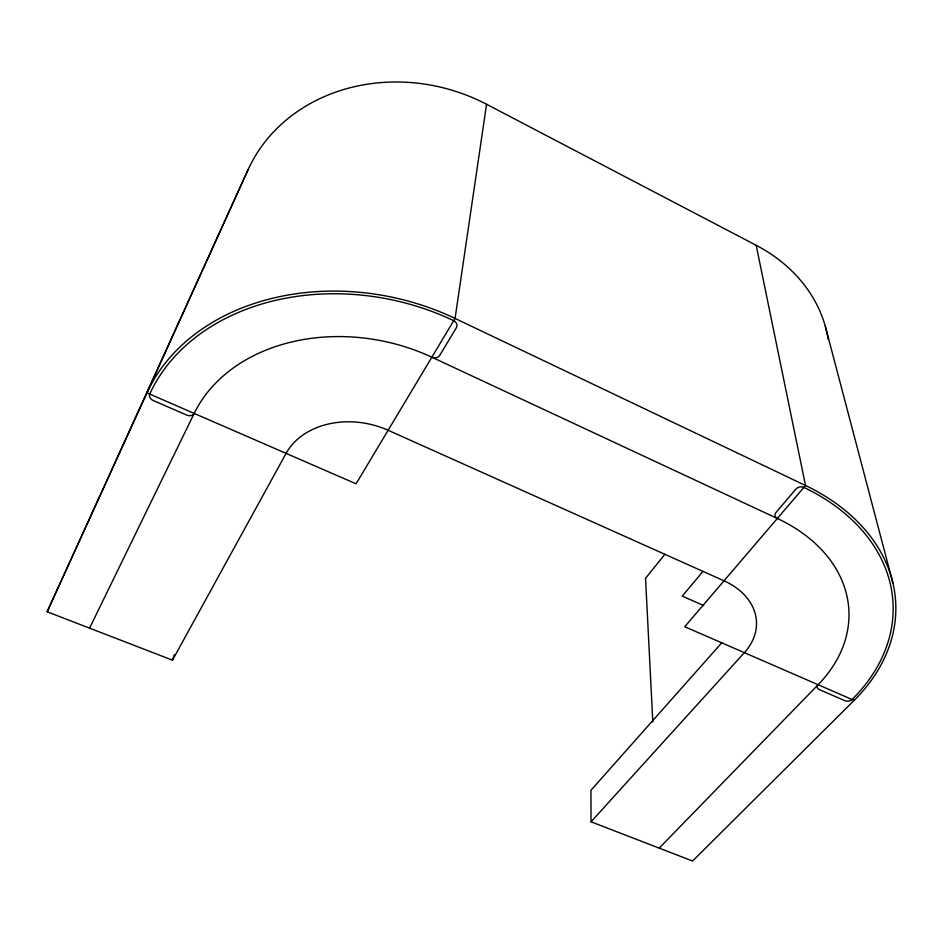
<?xml version="1.0" encoding="UTF-8"?>
<svg xmlns="http://www.w3.org/2000/svg" width="943" height="943" viewBox="0 0 943 943"><rect width="100%" height="100%" fill="white"/><g stroke="black" fill="none" stroke-linecap="round" stroke-linejoin="round"><path stroke-width="1.41" d="M486.564 104.272L455.068 318.428L356.065 483.806L146.978 392.877L47.15 611.771L172.486 660.171L286.083 453.371A76.371 59.291 11.6 0 1 388.115 430.267L724.012 580.817A71.515 51.782 -2.8 0 1 744.369 652.662L591.037 821.801L692.575 861.018L854.134 700.401A208.78 151.682 -2.9 0 0 805.522 485.504L756.18 245.286L486.564 104.272A173.123 152.188 15.8 0 0 248.139 169.575L47.15 611.771M172.486 660.171L174.325 654.678M248.139 169.575L146.978 392.877A223.078 173.83 11.7 0 1 455.068 318.428L805.522 485.504L684.748 626.741L854.134 700.401M89.585 628.156L194.175 413.411A173.96 135.332 11.7 0 1 431.847 357.208A5.941 4.986 10.1 0 0 439.756 355.334L456.388 327.74A6.023 5.139 9.5 0 0 453.713 320.691A220.261 171.614 11.7 0 0 149.701 394.068A5.917 4.538 21.7 0 0 153.237 400.539L186.867 415.132A5.847 4.503 20.1 0 0 194.175 413.411M664.956 554.213L645.542 578.283L652.815 721.996M702.948 571.423L682.26 596.117L703.726 605.583M721.855 642.702L590.943 790.317L591.037 821.801M659.204 848.122L818.123 684.736A162.856 118.146 -2.9 0 0 777.327 518.473A5.611 4.255 -8.2 0 1 775.889 512.603L795.963 489.028A5.705 4.361 -9.5 0 1 803.884 487.413A206.152 149.76 -2.9 0 1 852.095 699.506A5.092 3.454 -7 0 1 845.011 700.72L819.314 689.569A5.104 3.501 -6.5 0 1 818.123 684.736M431.847 357.208L777.327 518.473M825.337 326.408L892.88 582.892M756.18 245.286A164.353 136.876 -5.8 0 1 828.166 339.327"/></g></svg>
